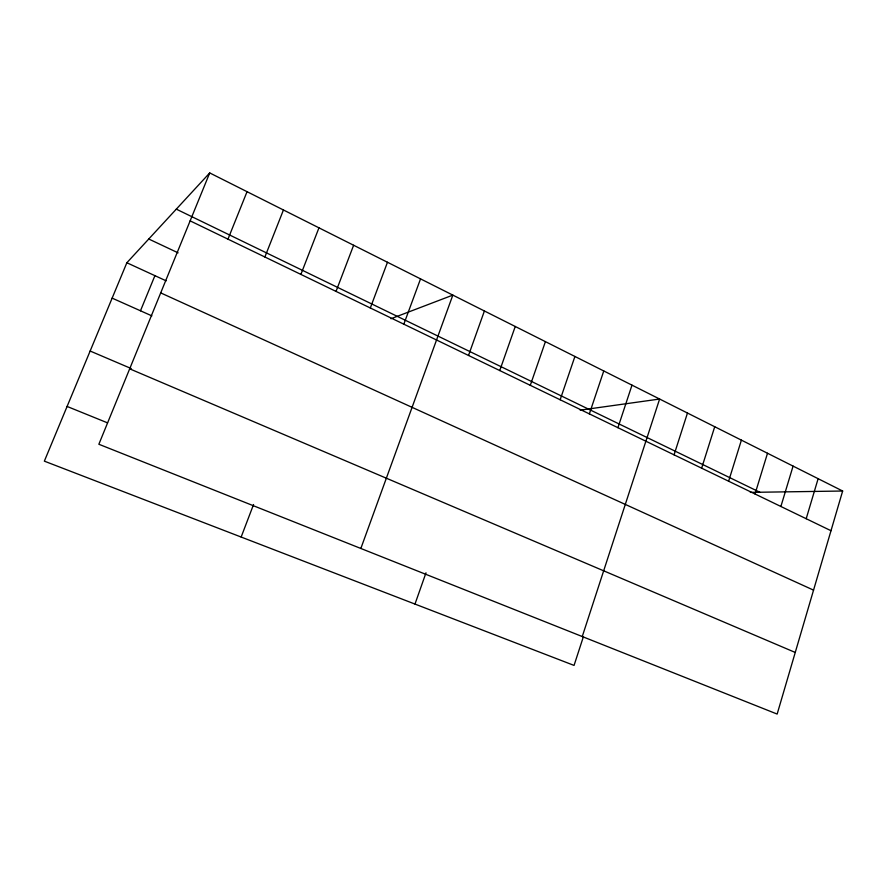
<?xml version="1.0" encoding="UTF-8"?>
<svg xmlns="http://www.w3.org/2000/svg" width="887" height="887" viewBox="0 0 887 887"><rect width="100%" height="100%" fill="white"/><g stroke="black" fill="none" stroke-linecap="round" stroke-linejoin="round"><path stroke-width="1.33" d="M842.65 491.021L777.156 714.068L98.856 444.254L209.72 172.932L842.65 491.021L750.335 492.374M806.194 518.729L818.124 478.692M780.882 506.488L793.078 466.107M755.025 493.981L767.51 453.257M728.615 481.22L741.399 440.14M701.639 468.17L714.722 426.736M674.065 454.843L687.469 413.032M583.435 636.6L574.055 665.416L44.35 461.151L126.852 262.752L209.72 172.932M582.26 636.533L659.618 399.039L580.176 410.149M617.929 427.7L631.987 385.158M589.356 413.885L603.759 370.966M560.152 399.76L574.909 356.463M530.293 385.324L545.416 341.639M414.983 604.069L425.993 572.802M499.747 370.555L515.247 326.483M468.513 355.454L484.402 310.982M360.843 548.465L452.836 295.116L390.99 318.721M403.829 324.176L420.538 278.884M370.322 307.989L387.475 262.264M241.153 537.034L253.56 504.515M336.029 291.402L353.625 245.255M300.881 274.416L318.954 227.837M264.88 257.008L283.441 209.986M227.97 239.157L247.041 191.692M140.479 310.794L154.915 275.657M67.09 406.446L107.56 422.866M90.141 351.03L131.209 368.548M129.679 368.826L795.251 652.455M112.139 298.132L151.865 315.872M160.702 292.887L813.556 590.132M126.852 262.752L166.179 280.846M148.75 239.013L178.099 252.839M190.14 220.863L830.997 530.714M176.313 209.144L759.837 492.241"/></g></svg>
